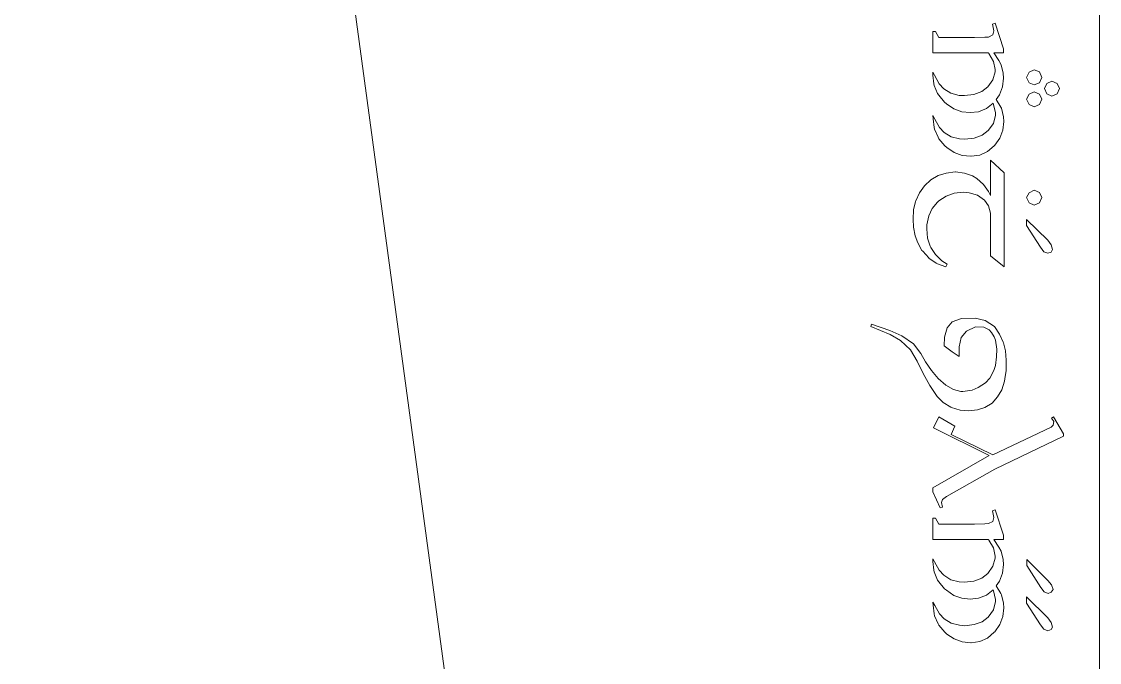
# Model space of a CAD drawing. Header units: inches. Extents: x -25.4 to 25.4, y -23 to 23.1.
# Drawn here: x 2.282 to 6.81, y -1.646 to 1.048 of the extents above; entities that cross this region are included whole.
import ezdxf

# ---------------------------------------------------------------- set-up
doc = ezdxf.new("R2010")
doc.units = ezdxf.units.IN
doc.header["$MEASUREMENT"] = 0
doc.layers.add('cut', color=6, linetype='Continuous', lineweight=0)
doc.layers.add('etch', color=1, linetype='Continuous', lineweight=0)

msp = doc.modelspace()

# ---------------------------------------------------------------- linework, layer by layer
at = {"layer": 'cut', "color": 6, "lineweight": 9, "true_color": 0xff00ff}
for points in [[(6.8104, 15.3701), (6.8104, 15.3701), (6.8104, -16.8207), (6.8104, -16.8207)], [(2.2822, 11.4337), (2.2822, 11.4337), (5.8715, -15.0549), (5.8715, -15.0549)]]:
    msp.add_open_spline(points, degree=3, dxfattribs=at)
at = {"layer": 'etch', "color": 1, "lineweight": 9, "true_color": 0xff0000}
for points in [[(6.1222, 1.0059), (6.1222, 1.0059), (6.11, 1.0059), (6.11, 1.0059)], [(6.11, 1.0059), (6.11, 1.0059), (6.11, 0.9157), (6.11, 0.9157)], [(6.1363, 0.9805), (6.1363, 0.9805), (6.1222, 1.0059), (6.1222, 1.0059)], [(6.3722, 1.0407), (6.3722, 1.0407), (6.3609, 1.036), (6.3609, 1.036)], [(6.3609, 1.036), (6.3609, 1.036), (6.3666, 1.0087), (6.3666, 1.0087)], [(6.3666, 1.0087), (6.3666, 1.0087), (6.3619, 0.9918), (6.3619, 0.9918)], [(6.407, 0.9335), (6.407, 0.9335), (6.3722, 1.0407), (6.3722, 1.0407)], [(6.2857, 0.9805), (6.2857, 0.9805), (6.1363, 0.9805), (6.1363, 0.9805)], [(6.329, 0.9814), (6.329, 0.9814), (6.2857, 0.9805), (6.2857, 0.9805)], [(6.345, 0.9824), (6.345, 0.9824), (6.329, 0.9814), (6.329, 0.9814)], [(6.3619, 0.9918), (6.3619, 0.9918), (6.345, 0.9824), (6.345, 0.9824)], [(6.11, 0.9157), (6.11, 0.9157), (6.344, 0.9157), (6.344, 0.9157)], [(6.344, 0.9157), (6.344, 0.9157), (6.3459, 0.9128), (6.3459, 0.9128)], [(6.3459, 0.9128), (6.3459, 0.9128), (6.3656, 0.8799), (6.3656, 0.8799)], [(6.3666, 0.9157), (6.3666, 0.9157), (6.407, 0.9157), (6.407, 0.9157)], [(6.3882, 0.8837), (6.3882, 0.8837), (6.3666, 0.9157), (6.3666, 0.9157)], [(6.407, 0.9157), (6.407, 0.9157), (6.407, 0.9335), (6.407, 0.9335)], [(6.3656, 0.8799), (6.3656, 0.8799), (6.3722, 0.8461), (6.3722, 0.8461)], [(6.3976, 0.8659), (6.3976, 0.8659), (6.3882, 0.8837), (6.3882, 0.8837)], [(6.406, 0.8311), (6.406, 0.8311), (6.3976, 0.8659), (6.3976, 0.8659)], [(6.1175, 0.8217), (6.1175, 0.8217), (6.11, 0.8348), (6.11, 0.8348)], [(6.11, 0.8348), (6.11, 0.8348), (6.11, 0.8226), (6.11, 0.8226)], [(6.11, 0.8226), (6.11, 0.8226), (6.1147, 0.786), (6.1147, 0.786)], [(6.1373, 0.786), (6.1373, 0.786), (6.1175, 0.8217), (6.1175, 0.8217)], [(6.3722, 0.8367), (6.3722, 0.8367), (6.3628, 0.8029), (6.3628, 0.8029)], [(6.3722, 0.8461), (6.3722, 0.8461), (6.3722, 0.8367), (6.3722, 0.8367)], [(6.407, 0.8104), (6.407, 0.8104), (6.406, 0.8311), (6.406, 0.8311)], [(6.5151, 0.8348), (6.5151, 0.8348), (6.5047, 0.8132), (6.5047, 0.8132)], [(6.5367, 0.8442), (6.5367, 0.8442), (6.5151, 0.8348), (6.5151, 0.8348)], [(6.5592, 0.8358), (6.5592, 0.8358), (6.5367, 0.8442), (6.5367, 0.8442)], [(6.5686, 0.8132), (6.5686, 0.8132), (6.5592, 0.8358), (6.5592, 0.8358)], [(6.1147, 0.786), (6.1147, 0.786), (6.1166, 0.7794), (6.1166, 0.7794)], [(6.1166, 0.7794), (6.1166, 0.7794), (6.1307, 0.7446), (6.1307, 0.7446)], [(6.157, 0.7653), (6.157, 0.7653), (6.1373, 0.786), (6.1373, 0.786)], [(6.3421, 0.7728), (6.3421, 0.7728), (6.3158, 0.7531), (6.3158, 0.7531)], [(6.3628, 0.8029), (6.3628, 0.8029), (6.3421, 0.7728), (6.3421, 0.7728)], [(6.3901, 0.7399), (6.3901, 0.7399), (6.4032, 0.7738), (6.4032, 0.7738)], [(6.4032, 0.7738), (6.4032, 0.7738), (6.407, 0.8104), (6.407, 0.8104)], [(6.5047, 0.8132), (6.5047, 0.8132), (6.5151, 0.7907), (6.5151, 0.7907)], [(6.5151, 0.7907), (6.5151, 0.7907), (6.5367, 0.7813), (6.5367, 0.7813)], [(6.5367, 0.7813), (6.5367, 0.7813), (6.5592, 0.7907), (6.5592, 0.7907)], [(6.5592, 0.7907), (6.5592, 0.7907), (6.5686, 0.8132), (6.5686, 0.8132)], [(6.5893, 0.7869), (6.5893, 0.7869), (6.5799, 0.7662), (6.5799, 0.7662)], [(6.6109, 0.7972), (6.6109, 0.7972), (6.5893, 0.7869), (6.5893, 0.7869)], [(6.6335, 0.7878), (6.6335, 0.7878), (6.6109, 0.7972), (6.6109, 0.7972)], [(6.6429, 0.7662), (6.6429, 0.7662), (6.6335, 0.7878), (6.6335, 0.7878)], [(6.1307, 0.7446), (6.1307, 0.7446), (6.1354, 0.738), (6.1354, 0.738)], [(6.1354, 0.738), (6.1354, 0.738), (6.1598, 0.7089), (6.1598, 0.7089)], [(6.1861, 0.7465), (6.1861, 0.7465), (6.157, 0.7653), (6.157, 0.7653)], [(6.2218, 0.7371), (6.2218, 0.7371), (6.1861, 0.7465), (6.1861, 0.7465)], [(6.2435, 0.7362), (6.2435, 0.7362), (6.2218, 0.7371), (6.2218, 0.7371)], [(6.2829, 0.7409), (6.2829, 0.7409), (6.2435, 0.7362), (6.2435, 0.7362)], [(6.3158, 0.7531), (6.3158, 0.7531), (6.2829, 0.7409), (6.2829, 0.7409)], [(6.3769, 0.7202), (6.3769, 0.7202), (6.3901, 0.7399), (6.3901, 0.7399)], [(6.5151, 0.7427), (6.5151, 0.7427), (6.5047, 0.7211), (6.5047, 0.7211)], [(6.5367, 0.7521), (6.5367, 0.7521), (6.5151, 0.7427), (6.5151, 0.7427)], [(6.5592, 0.7427), (6.5592, 0.7427), (6.5367, 0.7521), (6.5367, 0.7521)], [(6.5686, 0.7211), (6.5686, 0.7211), (6.5592, 0.7427), (6.5592, 0.7427)], [(6.5799, 0.7662), (6.5799, 0.7662), (6.5893, 0.7437), (6.5893, 0.7437)], [(6.5893, 0.7437), (6.5893, 0.7437), (6.6109, 0.7343), (6.6109, 0.7343)], [(6.6109, 0.7343), (6.6109, 0.7343), (6.6335, 0.7437), (6.6335, 0.7437)], [(6.6335, 0.7437), (6.6335, 0.7437), (6.6429, 0.7662), (6.6429, 0.7662)], [(6.1598, 0.7089), (6.1598, 0.7089), (6.1673, 0.7023), (6.1673, 0.7023)], [(6.1673, 0.7023), (6.1673, 0.7023), (6.1983, 0.6807), (6.1983, 0.6807)], [(6.1983, 0.6807), (6.1983, 0.6807), (6.2322, 0.6685), (6.2322, 0.6685)], [(6.3017, 0.6685), (6.3017, 0.6685), (6.3356, 0.6816), (6.3356, 0.6816)], [(6.3356, 0.6816), (6.3356, 0.6816), (6.3637, 0.7042), (6.3637, 0.7042)], [(6.3637, 0.7042), (6.3637, 0.7042), (6.3656, 0.6995), (6.3656, 0.6995)], [(6.3656, 0.6995), (6.3656, 0.6995), (6.3741, 0.6638), (6.3741, 0.6638)], [(6.3957, 0.6882), (6.3957, 0.6882), (6.3769, 0.7202), (6.3769, 0.7202)], [(6.3985, 0.6835), (6.3985, 0.6835), (6.3957, 0.6882), (6.3957, 0.6882)], [(6.407, 0.6478), (6.407, 0.6478), (6.3985, 0.6835), (6.3985, 0.6835)], [(6.5047, 0.7211), (6.5047, 0.7211), (6.5151, 0.6986), (6.5151, 0.6986)], [(6.5151, 0.6986), (6.5151, 0.6986), (6.5367, 0.6892), (6.5367, 0.6892)], [(6.5367, 0.6892), (6.5367, 0.6892), (6.5592, 0.6986), (6.5592, 0.6986)], [(6.5592, 0.6986), (6.5592, 0.6986), (6.5686, 0.7211), (6.5686, 0.7211)], [(6.1185, 0.6375), (6.1185, 0.6375), (6.1109, 0.6525), (6.1109, 0.6525)], [(6.1109, 0.6525), (6.1109, 0.6525), (6.1119, 0.6394), (6.1119, 0.6394)], [(6.1119, 0.6394), (6.1119, 0.6394), (6.1156, 0.6027), (6.1156, 0.6027)], [(6.1382, 0.6027), (6.1382, 0.6027), (6.1185, 0.6375), (6.1185, 0.6375)], [(6.2322, 0.6685), (6.2322, 0.6685), (6.2679, 0.6647), (6.2679, 0.6647)], [(6.2679, 0.6647), (6.2679, 0.6647), (6.3017, 0.6685), (6.3017, 0.6685)], [(6.3731, 0.6544), (6.3731, 0.6544), (6.3647, 0.6196), (6.3647, 0.6196)], [(6.3741, 0.6638), (6.3741, 0.6638), (6.3731, 0.6544), (6.3731, 0.6544)], [(6.4089, 0.6281), (6.4089, 0.6281), (6.407, 0.6478), (6.407, 0.6478)], [(6.1156, 0.6027), (6.1156, 0.6027), (6.1175, 0.5952), (6.1175, 0.5952)], [(6.1175, 0.5952), (6.1175, 0.5952), (6.1326, 0.5614), (6.1326, 0.5614)], [(6.1579, 0.582), (6.1579, 0.582), (6.1382, 0.6027), (6.1382, 0.6027)], [(6.3431, 0.5896), (6.3431, 0.5896), (6.3177, 0.5698), (6.3177, 0.5698)], [(6.3647, 0.6196), (6.3647, 0.6196), (6.3431, 0.5896), (6.3431, 0.5896)], [(6.3919, 0.5576), (6.3919, 0.5576), (6.4042, 0.5914), (6.4042, 0.5914)], [(6.4042, 0.5914), (6.4042, 0.5914), (6.4089, 0.6281), (6.4089, 0.6281)], [(6.1326, 0.5614), (6.1326, 0.5614), (6.1363, 0.5548), (6.1363, 0.5548)], [(6.1363, 0.5548), (6.1363, 0.5548), (6.1608, 0.5256), (6.1608, 0.5256)], [(6.1871, 0.5632), (6.1871, 0.5632), (6.1579, 0.582), (6.1579, 0.582)], [(6.2228, 0.5548), (6.2228, 0.5548), (6.1871, 0.5632), (6.1871, 0.5632)], [(6.2444, 0.5529), (6.2444, 0.5529), (6.2228, 0.5548), (6.2228, 0.5548)], [(6.2839, 0.5576), (6.2839, 0.5576), (6.2444, 0.5529), (6.2444, 0.5529)], [(6.3177, 0.5698), (6.3177, 0.5698), (6.2839, 0.5576), (6.2839, 0.5576)], [(6.3703, 0.5275), (6.3703, 0.5275), (6.3919, 0.5576), (6.3919, 0.5576)], [(6.1608, 0.5256), (6.1608, 0.5256), (6.1692, 0.5181), (6.1692, 0.5181)], [(6.1692, 0.5181), (6.1692, 0.5181), (6.2002, 0.4974), (6.2002, 0.4974)], [(6.3083, 0.4862), (6.3083, 0.4862), (6.3403, 0.5012), (6.3403, 0.5012)], [(6.3403, 0.5012), (6.3403, 0.5012), (6.3684, 0.5256), (6.3684, 0.5256)], [(6.3684, 0.5256), (6.3684, 0.5256), (6.3703, 0.5275), (6.3703, 0.5275)], [(6.2002, 0.4974), (6.2002, 0.4974), (6.2331, 0.4852), (6.2331, 0.4852)], [(6.2331, 0.4852), (6.2331, 0.4852), (6.2698, 0.4815), (6.2698, 0.4815)], [(6.2698, 0.4815), (6.2698, 0.4815), (6.2716, 0.4815), (6.2716, 0.4815)], [(6.2716, 0.4815), (6.2716, 0.4815), (6.3083, 0.4862), (6.3083, 0.4862)], [(6.4107, 0.4119), (6.4107, 0.4119), (6.3525, 0.4655), (6.3525, 0.4655)], [(6.3525, 0.4655), (6.3525, 0.4655), (6.3525, 0.317), (6.3525, 0.317)], [(6.1664, 0.411), (6.1664, 0.411), (6.1326, 0.4006), (6.1326, 0.4006)], [(6.204, 0.4157), (6.204, 0.4157), (6.1664, 0.411), (6.1664, 0.411)], [(6.2059, 0.4157), (6.2059, 0.4157), (6.204, 0.4157), (6.204, 0.4157)], [(6.2435, 0.411), (6.2435, 0.411), (6.2059, 0.4157), (6.2059, 0.4157)], [(6.2773, 0.3988), (6.2773, 0.3988), (6.2435, 0.411), (6.2435, 0.411)], [(6.4107, 0.0163), (6.4107, 0.0163), (6.4107, 0.4119), (6.4107, 0.4119)], [(6.1025, 0.3828), (6.1025, 0.3828), (6.0752, 0.3574), (6.0752, 0.3574)], [(6.1326, 0.4006), (6.1326, 0.4006), (6.1025, 0.3828), (6.1025, 0.3828)], [(6.2951, 0.3875), (6.2951, 0.3875), (6.2773, 0.3988), (6.2773, 0.3988)], [(6.3233, 0.3631), (6.3233, 0.3631), (6.2951, 0.3875), (6.2951, 0.3875)], [(6.345, 0.333), (6.345, 0.333), (6.3233, 0.3631), (6.3233, 0.3631)], [(6.0546, 0.3283), (6.0546, 0.3283), (6.0386, 0.2945), (6.0386, 0.2945)], [(6.0752, 0.3574), (6.0752, 0.3574), (6.0546, 0.3283), (6.0546, 0.3283)], [(6.1664, 0.3142), (6.1664, 0.3142), (6.2002, 0.3264), (6.2002, 0.3264)], [(6.2002, 0.3264), (6.2002, 0.3264), (6.2378, 0.3302), (6.2378, 0.3302)], [(6.2378, 0.3302), (6.2378, 0.3302), (6.2632, 0.3283), (6.2632, 0.3283)], [(6.2632, 0.3283), (6.2632, 0.3283), (6.298, 0.3179), (6.298, 0.3179)], [(6.298, 0.3179), (6.298, 0.3179), (6.3271, 0.2973), (6.3271, 0.2973)], [(6.3525, 0.317), (6.3525, 0.317), (6.345, 0.333), (6.345, 0.333)], [(6.5047, 0.3076), (6.5047, 0.3076), (6.5151, 0.3283), (6.5151, 0.3283)], [(6.5151, 0.3283), (6.5151, 0.3283), (6.5367, 0.3386), (6.5367, 0.3386)], [(6.5367, 0.3386), (6.5367, 0.3386), (6.5592, 0.3292), (6.5592, 0.3292)], [(6.5592, 0.3292), (6.5592, 0.3292), (6.5686, 0.3076), (6.5686, 0.3076)], [(6.0376, 0.2916), (6.0376, 0.2916), (6.0292, 0.2569), (6.0292, 0.2569)], [(6.0386, 0.2945), (6.0386, 0.2945), (6.0376, 0.2916), (6.0376, 0.2916)], [(6.1081, 0.2625), (6.1081, 0.2625), (6.1307, 0.2888), (6.1307, 0.2888)], [(6.1307, 0.2888), (6.1307, 0.2888), (6.1363, 0.2945), (6.1363, 0.2945)], [(6.1363, 0.2945), (6.1363, 0.2945), (6.1664, 0.3142), (6.1664, 0.3142)], [(6.3271, 0.2973), (6.3271, 0.2973), (6.345, 0.2728), (6.345, 0.2728)], [(6.345, 0.2728), (6.345, 0.2728), (6.3525, 0.2418), (6.3525, 0.2418)], [(6.5151, 0.2851), (6.5151, 0.2851), (6.5047, 0.3076), (6.5047, 0.3076)], [(6.5367, 0.2757), (6.5367, 0.2757), (6.5151, 0.2851), (6.5151, 0.2851)], [(6.5592, 0.2851), (6.5592, 0.2851), (6.5367, 0.2757), (6.5367, 0.2757)], [(6.5686, 0.3076), (6.5686, 0.3076), (6.5592, 0.2851), (6.5592, 0.2851)], [(6.0292, 0.2569), (6.0292, 0.2569), (6.0273, 0.2174), (6.0273, 0.2174)], [(6.0856, 0.1939), (6.0856, 0.1939), (6.0931, 0.2305), (6.0931, 0.2305)], [(6.0931, 0.2305), (6.0931, 0.2305), (6.1081, 0.2625), (6.1081, 0.2625)], [(6.3525, 0.2418), (6.3525, 0.2418), (6.3525, 0.0623), (6.3525, 0.0623)], [(6.0273, 0.2174), (6.0273, 0.2174), (6.0292, 0.1836), (6.0292, 0.1836)], [(6.0292, 0.1836), (6.0292, 0.1836), (6.0367, 0.1469), (6.0367, 0.1469)], [(6.0846, 0.177), (6.0846, 0.177), (6.0856, 0.1939), (6.0856, 0.1939)], [(6.5047, 0.1901), (6.5047, 0.1901), (6.5047, 0.2155), (6.5047, 0.2155)], [(6.5047, 0.2155), (6.5047, 0.2155), (6.5931, 0.1281), (6.5931, 0.1281)], [(6.563, 0.099), (6.563, 0.099), (6.5047, 0.1901), (6.5047, 0.1901)], [(6.0367, 0.1469), (6.0367, 0.1469), (6.047, 0.1178), (6.047, 0.1178)], [(6.0884, 0.1375), (6.0884, 0.1375), (6.0846, 0.177), (6.0846, 0.177)], [(6.0987, 0.1037), (6.0987, 0.1037), (6.0884, 0.1375), (6.0884, 0.1375)], [(6.047, 0.1178), (6.047, 0.1178), (6.0649, 0.0858), (6.0649, 0.0858)], [(6.1015, 0.098), (6.1015, 0.098), (6.0987, 0.1037), (6.0987, 0.1037)], [(6.1222, 0.068), (6.1222, 0.068), (6.1015, 0.098), (6.1015, 0.098)], [(6.5771, 0.0802), (6.5771, 0.0802), (6.563, 0.099), (6.563, 0.099)], [(6.5931, 0.1281), (6.5931, 0.1281), (6.6081, 0.1093), (6.6081, 0.1093)], [(6.6081, 0.1093), (6.6081, 0.1093), (6.6137, 0.0896), (6.6137, 0.0896)], [(6.0649, 0.0858), (6.0649, 0.0858), (6.0687, 0.0821), (6.0687, 0.0821)], [(6.0687, 0.0821), (6.0687, 0.0821), (6.0931, 0.0539), (6.0931, 0.0539)], [(6.0931, 0.0539), (6.0931, 0.0539), (6.094, 0.0529), (6.094, 0.0529)], [(6.094, 0.0529), (6.094, 0.0529), (6.125, 0.0322), (6.125, 0.0322)], [(6.1485, 0.0426), (6.1485, 0.0426), (6.1222, 0.068), (6.1222, 0.068)], [(6.3525, 0.0623), (6.3525, 0.0623), (6.4107, 0.0163), (6.4107, 0.0163)], [(6.594, 0.0736), (6.594, 0.0736), (6.5771, 0.0802), (6.5771, 0.0802)], [(6.6072, 0.0783), (6.6072, 0.0783), (6.594, 0.0736), (6.594, 0.0736)], [(6.6137, 0.0896), (6.6137, 0.0896), (6.6072, 0.0783), (6.6072, 0.0783)], [(6.125, 0.0322), (6.125, 0.0322), (6.1297, 0.0294), (6.1297, 0.0294)], [(6.1297, 0.0294), (6.1297, 0.0294), (6.1655, 0.0163), (6.1655, 0.0163)], [(6.1701, 0.0285), (6.1701, 0.0285), (6.1485, 0.0426), (6.1485, 0.0426)], [(6.1655, 0.0163), (6.1655, 0.0163), (6.1701, 0.0285), (6.1701, 0.0285)], [(5.8525, -0.2243), (5.8525, -0.2243), (5.8497, -0.2337), (5.8497, -0.2337)], [(5.9296, -0.2516), (5.9296, -0.2516), (5.8525, -0.2243), (5.8525, -0.2243)], [(6.1918, -0.2149), (6.1918, -0.2149), (6.1701, -0.2403), (6.1701, -0.2403)], [(6.2312, -0.2008), (6.2312, -0.2008), (6.1918, -0.2149), (6.1918, -0.2149)], [(6.2886, -0.1989), (6.2886, -0.1989), (6.2312, -0.2008), (6.2312, -0.2008)], [(6.3309, -0.2083), (6.3309, -0.2083), (6.2886, -0.1989), (6.2886, -0.1989)], [(6.3694, -0.2337), (6.3694, -0.2337), (6.3309, -0.2083), (6.3309, -0.2083)], [(5.8497, -0.2337), (5.8497, -0.2337), (5.9314, -0.2675), (5.9314, -0.2675)], [(5.9803, -0.2732), (5.9803, -0.2732), (5.9296, -0.2516), (5.9296, -0.2516)], [(5.9314, -0.2675), (5.9314, -0.2675), (5.9747, -0.2929), (5.9747, -0.2929)], [(6.1701, -0.2403), (6.1701, -0.2403), (6.1598, -0.2788), (6.1598, -0.2788)], [(6.2294, -0.2798), (6.2294, -0.2798), (6.2519, -0.2534), (6.2519, -0.2534)], [(6.2519, -0.2534), (6.2519, -0.2534), (6.2904, -0.2356), (6.2904, -0.2356)], [(6.2904, -0.2356), (6.2904, -0.2356), (6.3243, -0.2375), (6.3243, -0.2375)], [(6.3243, -0.2375), (6.3243, -0.2375), (6.3468, -0.2478), (6.3468, -0.2478)], [(6.3468, -0.2478), (6.3468, -0.2478), (6.3572, -0.26), (6.3572, -0.26)], [(6.3572, -0.26), (6.3572, -0.26), (6.3684, -0.2769), (6.3684, -0.2769)], [(6.391, -0.2666), (6.391, -0.2666), (6.3694, -0.2337), (6.3694, -0.2337)], [(6.406, -0.2995), (6.406, -0.2995), (6.391, -0.2666), (6.391, -0.2666)], [(5.9747, -0.2929), (5.9747, -0.2929), (6.017, -0.3315), (6.017, -0.3315)], [(6.0292, -0.307), (6.0292, -0.307), (5.9803, -0.2732), (5.9803, -0.2732)], [(6.0602, -0.3474), (6.0602, -0.3474), (6.0292, -0.307), (6.0292, -0.307)], [(6.1598, -0.2788), (6.1598, -0.2788), (6.1579, -0.3155), (6.1579, -0.3155)], [(6.1579, -0.3155), (6.1579, -0.3155), (6.1918, -0.3409), (6.1918, -0.3409)], [(6.2209, -0.3192), (6.2209, -0.3192), (6.2294, -0.2798), (6.2294, -0.2798)], [(6.3684, -0.2769), (6.3684, -0.2769), (6.3741, -0.292), (6.3741, -0.292)], [(6.3741, -0.292), (6.3741, -0.292), (6.3788, -0.3296), (6.3788, -0.3296)], [(6.407, -0.3023), (6.407, -0.3023), (6.406, -0.2995), (6.406, -0.2995)], [(6.4154, -0.3362), (6.4154, -0.3362), (6.407, -0.3023), (6.407, -0.3023)], [(6.017, -0.3315), (6.017, -0.3315), (6.0452, -0.3794), (6.0452, -0.3794)], [(6.0799, -0.3822), (6.0799, -0.3822), (6.0602, -0.3474), (6.0602, -0.3474)], [(6.1918, -0.3409), (6.1918, -0.3409), (6.2209, -0.3596), (6.2209, -0.3596)], [(6.2209, -0.3596), (6.2209, -0.3596), (6.2209, -0.3192), (6.2209, -0.3192)], [(6.3778, -0.3615), (6.3778, -0.3615), (6.3731, -0.3982), (6.3731, -0.3982)], [(6.3788, -0.3296), (6.3788, -0.3296), (6.3778, -0.3615), (6.3778, -0.3615)], [(6.4192, -0.3756), (6.4192, -0.3756), (6.4154, -0.3362), (6.4154, -0.3362)], [(6.0452, -0.3794), (6.0452, -0.3794), (6.0696, -0.432), (6.0696, -0.432)], [(6.1044, -0.4189), (6.1044, -0.4189), (6.0799, -0.3822), (6.0799, -0.3822)], [(6.3731, -0.3982), (6.3731, -0.3982), (6.3666, -0.4189), (6.3666, -0.4189)], [(6.4183, -0.4189), (6.4183, -0.4189), (6.4192, -0.3784), (6.4192, -0.3784)], [(6.4192, -0.3784), (6.4192, -0.3784), (6.4192, -0.3756), (6.4192, -0.3756)], [(6.0696, -0.432), (6.0696, -0.432), (6.0978, -0.4828), (6.0978, -0.4828)], [(6.1326, -0.4527), (6.1326, -0.4527), (6.1044, -0.4189), (6.1044, -0.4189)], [(6.1655, -0.4809), (6.1655, -0.4809), (6.1326, -0.4527), (6.1326, -0.4527)], [(6.3497, -0.4508), (6.3497, -0.4508), (6.3318, -0.4705), (6.3318, -0.4705)], [(6.3666, -0.4189), (6.3666, -0.4189), (6.3497, -0.4508), (6.3497, -0.4508)], [(6.4136, -0.4546), (6.4136, -0.4546), (6.4183, -0.4189), (6.4183, -0.4189)], [(6.0978, -0.4828), (6.0978, -0.4828), (6.126, -0.5241), (6.126, -0.5241)], [(6.1974, -0.4987), (6.1974, -0.4987), (6.1655, -0.4809), (6.1655, -0.4809)], [(6.3008, -0.4912), (6.3008, -0.4912), (6.2754, -0.5016), (6.2754, -0.5016)], [(6.3318, -0.4705), (6.3318, -0.4705), (6.3008, -0.4912), (6.3008, -0.4912)], [(6.4004, -0.5006), (6.4004, -0.5006), (6.4117, -0.464), (6.4117, -0.464)], [(6.4117, -0.464), (6.4117, -0.464), (6.4136, -0.4546), (6.4136, -0.4546)], [(6.126, -0.5241), (6.126, -0.5241), (6.1288, -0.5279), (6.1288, -0.5279)], [(6.1288, -0.5279), (6.1288, -0.5279), (6.1542, -0.5542), (6.1542, -0.5542)], [(6.2275, -0.5072), (6.2275, -0.5072), (6.1974, -0.4987), (6.1974, -0.4987)], [(6.2369, -0.5072), (6.2369, -0.5072), (6.2275, -0.5072), (6.2275, -0.5072)], [(6.2754, -0.5016), (6.2754, -0.5016), (6.2369, -0.5072), (6.2369, -0.5072)], [(6.3591, -0.5561), (6.3591, -0.5561), (6.3825, -0.5298), (6.3825, -0.5298)], [(6.3825, -0.5298), (6.3825, -0.5298), (6.4004, -0.5006), (6.4004, -0.5006)], [(6.1542, -0.5542), (6.1542, -0.5542), (6.1861, -0.573), (6.1861, -0.573)], [(6.1861, -0.573), (6.1861, -0.573), (6.1889, -0.5749), (6.1889, -0.5749)], [(6.1889, -0.5749), (6.1889, -0.5749), (6.2256, -0.5852), (6.2256, -0.5852)], [(6.2256, -0.5852), (6.2256, -0.5852), (6.2623, -0.589), (6.2623, -0.589)], [(6.2623, -0.589), (6.2623, -0.589), (6.298, -0.5843), (6.298, -0.5843)], [(6.298, -0.5843), (6.298, -0.5843), (6.329, -0.5739), (6.329, -0.5739)], [(6.329, -0.5739), (6.329, -0.5739), (6.3591, -0.5561), (6.3591, -0.5561)], [(6.1354, -0.6143), (6.1354, -0.6143), (6.1128, -0.6604), (6.1128, -0.6604)], [(6.203, -0.6529), (6.203, -0.6529), (6.1354, -0.6143), (6.1354, -0.6143)], [(6.6175, -0.6134), (6.6175, -0.6134), (6.609, -0.619), (6.609, -0.619)], [(6.609, -0.619), (6.609, -0.619), (6.6184, -0.6341), (6.6184, -0.6341)], [(6.6598, -0.6848), (6.6598, -0.6848), (6.6175, -0.6134), (6.6175, -0.6134)], [(6.1128, -0.6604), (6.1128, -0.6604), (6.3468, -0.7769), (6.3468, -0.7769)], [(6.188, -0.6876), (6.188, -0.6876), (6.203, -0.6529), (6.203, -0.6529)], [(6.6081, -0.6576), (6.6081, -0.6576), (6.3628, -0.7732), (6.3628, -0.7732)], [(6.6166, -0.6482), (6.6166, -0.6482), (6.6081, -0.6576), (6.6081, -0.6576)], [(6.6184, -0.6341), (6.6184, -0.6341), (6.6166, -0.6482), (6.6166, -0.6482)], [(6.3628, -0.7732), (6.3628, -0.7732), (6.188, -0.6876), (6.188, -0.6876)], [(6.3713, -0.8342), (6.3713, -0.8342), (6.6598, -0.6952), (6.6598, -0.6952)], [(6.6598, -0.6952), (6.6598, -0.6952), (6.6598, -0.6848), (6.6598, -0.6848)], [(6.3468, -0.7769), (6.3468, -0.7769), (6.11, -0.9122), (6.11, -0.9122)], [(6.1683, -0.9489), (6.1683, -0.9489), (6.3713, -0.8342), (6.3713, -0.8342)], [(6.11, -0.9122), (6.11, -0.9122), (6.11, -0.9292), (6.11, -0.9292)], [(6.11, -0.9292), (6.11, -0.9292), (6.142, -0.9959), (6.142, -0.9959)], [(6.1514, -0.9611), (6.1514, -0.9611), (6.1683, -0.9489), (6.1683, -0.9489)], [(6.142, -0.9959), (6.142, -0.9959), (6.1514, -0.9931), (6.1514, -0.9931)], [(6.1467, -0.9733), (6.1467, -0.9733), (6.1514, -0.9611), (6.1514, -0.9611)], [(6.1514, -0.9931), (6.1514, -0.9931), (6.1467, -0.9733), (6.1467, -0.9733)], [(6.1222, -1.0391), (6.1222, -1.0391), (6.11, -1.0391), (6.11, -1.0391)], [(6.11, -1.0391), (6.11, -1.0391), (6.11, -1.1293), (6.11, -1.1293)], [(6.1363, -1.0645), (6.1363, -1.0645), (6.1222, -1.0391), (6.1222, -1.0391)], [(6.3722, -1.0044), (6.3722, -1.0044), (6.3609, -1.009), (6.3609, -1.009)], [(6.3609, -1.009), (6.3609, -1.009), (6.3666, -1.0363), (6.3666, -1.0363)], [(6.3666, -1.0363), (6.3666, -1.0363), (6.3619, -1.0532), (6.3619, -1.0532)], [(6.407, -1.1115), (6.407, -1.1115), (6.3722, -1.0044), (6.3722, -1.0044)], [(6.2857, -1.0645), (6.2857, -1.0645), (6.1363, -1.0645), (6.1363, -1.0645)], [(6.329, -1.0636), (6.329, -1.0636), (6.2857, -1.0645), (6.2857, -1.0645)], [(6.345, -1.0626), (6.345, -1.0626), (6.329, -1.0636), (6.329, -1.0636)], [(6.3619, -1.0532), (6.3619, -1.0532), (6.345, -1.0626), (6.345, -1.0626)], [(6.11, -1.1293), (6.11, -1.1293), (6.344, -1.1293), (6.344, -1.1293)], [(6.344, -1.1293), (6.344, -1.1293), (6.3459, -1.1322), (6.3459, -1.1322)], [(6.3666, -1.1293), (6.3666, -1.1293), (6.407, -1.1293), (6.407, -1.1293)], [(6.3882, -1.1613), (6.3882, -1.1613), (6.3666, -1.1293), (6.3666, -1.1293)], [(6.407, -1.1293), (6.407, -1.1293), (6.407, -1.1115), (6.407, -1.1115)], [(6.3459, -1.1322), (6.3459, -1.1322), (6.3656, -1.1651), (6.3656, -1.1651)], [(6.3656, -1.1651), (6.3656, -1.1651), (6.3722, -1.1989), (6.3722, -1.1989)], [(6.3976, -1.1791), (6.3976, -1.1791), (6.3882, -1.1613), (6.3882, -1.1613)], [(6.1175, -1.2233), (6.1175, -1.2233), (6.11, -1.2102), (6.11, -1.2102)], [(6.11, -1.2102), (6.11, -1.2102), (6.11, -1.2224), (6.11, -1.2224)], [(6.11, -1.2224), (6.11, -1.2224), (6.1147, -1.259), (6.1147, -1.259)], [(6.3722, -1.2083), (6.3722, -1.2083), (6.3628, -1.2421), (6.3628, -1.2421)], [(6.3722, -1.1989), (6.3722, -1.1989), (6.3722, -1.2083), (6.3722, -1.2083)], [(6.406, -1.2139), (6.406, -1.2139), (6.3976, -1.1791), (6.3976, -1.1791)], [(6.407, -1.2346), (6.407, -1.2346), (6.406, -1.2139), (6.406, -1.2139)], [(6.5057, -1.2393), (6.5057, -1.2393), (6.5057, -1.2139), (6.5057, -1.2139)], [(6.5057, -1.2139), (6.5057, -1.2139), (6.594, -1.3013), (6.594, -1.3013)], [(6.1147, -1.259), (6.1147, -1.259), (6.1166, -1.2656), (6.1166, -1.2656)], [(6.1166, -1.2656), (6.1166, -1.2656), (6.1307, -1.3004), (6.1307, -1.3004)], [(6.1373, -1.259), (6.1373, -1.259), (6.1175, -1.2233), (6.1175, -1.2233)], [(6.157, -1.2797), (6.157, -1.2797), (6.1373, -1.259), (6.1373, -1.259)], [(6.3628, -1.2421), (6.3628, -1.2421), (6.3421, -1.2722), (6.3421, -1.2722)], [(6.4032, -1.2713), (6.4032, -1.2713), (6.407, -1.2346), (6.407, -1.2346)], [(6.5639, -1.3305), (6.5639, -1.3305), (6.5057, -1.2393), (6.5057, -1.2393)], [(6.1307, -1.3004), (6.1307, -1.3004), (6.1354, -1.307), (6.1354, -1.307)], [(6.1354, -1.307), (6.1354, -1.307), (6.1598, -1.3361), (6.1598, -1.3361)], [(6.1861, -1.2985), (6.1861, -1.2985), (6.157, -1.2797), (6.157, -1.2797)], [(6.2218, -1.307), (6.2218, -1.307), (6.1861, -1.2985), (6.1861, -1.2985)], [(6.2435, -1.3088), (6.2435, -1.3088), (6.2218, -1.307), (6.2218, -1.307)], [(6.2829, -1.3041), (6.2829, -1.3041), (6.2435, -1.3088), (6.2435, -1.3088)], [(6.3158, -1.2919), (6.3158, -1.2919), (6.2829, -1.3041), (6.2829, -1.3041)], [(6.3421, -1.2722), (6.3421, -1.2722), (6.3158, -1.2919), (6.3158, -1.2919)], [(6.3769, -1.3248), (6.3769, -1.3248), (6.3901, -1.3051), (6.3901, -1.3051)], [(6.3901, -1.3051), (6.3901, -1.3051), (6.4032, -1.2713), (6.4032, -1.2713)], [(6.594, -1.3013), (6.594, -1.3013), (6.609, -1.3201), (6.609, -1.3201)], [(6.1598, -1.3361), (6.1598, -1.3361), (6.1673, -1.3427), (6.1673, -1.3427)], [(6.1673, -1.3427), (6.1673, -1.3427), (6.1983, -1.3643), (6.1983, -1.3643)], [(6.3356, -1.3634), (6.3356, -1.3634), (6.3637, -1.3408), (6.3637, -1.3408)], [(6.3637, -1.3408), (6.3637, -1.3408), (6.3656, -1.3455), (6.3656, -1.3455)], [(6.3656, -1.3455), (6.3656, -1.3455), (6.3741, -1.3812), (6.3741, -1.3812)], [(6.3957, -1.3558), (6.3957, -1.3558), (6.3769, -1.3248), (6.3769, -1.3248)], [(6.3985, -1.3615), (6.3985, -1.3615), (6.3957, -1.3558), (6.3957, -1.3558)], [(6.578, -1.3493), (6.578, -1.3493), (6.5639, -1.3305), (6.5639, -1.3305)], [(6.5949, -1.3558), (6.5949, -1.3558), (6.578, -1.3493), (6.578, -1.3493)], [(6.6081, -1.3502), (6.6081, -1.3502), (6.5949, -1.3558), (6.5949, -1.3558)], [(6.6156, -1.3399), (6.6156, -1.3399), (6.6081, -1.3502), (6.6081, -1.3502)], [(6.609, -1.3201), (6.609, -1.3201), (6.6156, -1.3399), (6.6156, -1.3399)], [(6.1185, -1.4075), (6.1185, -1.4075), (6.1109, -1.3925), (6.1109, -1.3925)], [(6.1109, -1.3925), (6.1109, -1.3925), (6.1119, -1.4056), (6.1119, -1.4056)], [(6.1983, -1.3643), (6.1983, -1.3643), (6.2322, -1.3765), (6.2322, -1.3765)], [(6.2322, -1.3765), (6.2322, -1.3765), (6.2679, -1.3803), (6.2679, -1.3803)], [(6.2679, -1.3803), (6.2679, -1.3803), (6.3017, -1.3765), (6.3017, -1.3765)], [(6.3017, -1.3765), (6.3017, -1.3765), (6.3356, -1.3634), (6.3356, -1.3634)], [(6.3731, -1.3906), (6.3731, -1.3906), (6.3647, -1.4254), (6.3647, -1.4254)], [(6.3741, -1.3812), (6.3741, -1.3812), (6.3731, -1.3906), (6.3731, -1.3906)], [(6.407, -1.3972), (6.407, -1.3972), (6.3985, -1.3615), (6.3985, -1.3615)], [(6.4089, -1.4169), (6.4089, -1.4169), (6.407, -1.3972), (6.407, -1.3972)], [(6.5047, -1.3972), (6.5047, -1.3972), (6.5047, -1.3709), (6.5047, -1.3709)], [(6.5047, -1.3709), (6.5047, -1.3709), (6.5931, -1.4592), (6.5931, -1.4592)], [(6.563, -1.4883), (6.563, -1.4883), (6.5047, -1.3972), (6.5047, -1.3972)], [(6.1119, -1.4056), (6.1119, -1.4056), (6.1156, -1.4423), (6.1156, -1.4423)], [(6.1156, -1.4423), (6.1156, -1.4423), (6.1175, -1.4498), (6.1175, -1.4498)], [(6.1382, -1.4423), (6.1382, -1.4423), (6.1185, -1.4075), (6.1185, -1.4075)], [(6.1579, -1.463), (6.1579, -1.463), (6.1382, -1.4423), (6.1382, -1.4423)], [(6.3647, -1.4254), (6.3647, -1.4254), (6.3431, -1.4555), (6.3431, -1.4555)], [(6.4042, -1.4536), (6.4042, -1.4536), (6.4089, -1.4169), (6.4089, -1.4169)], [(6.1175, -1.4498), (6.1175, -1.4498), (6.1326, -1.4836), (6.1326, -1.4836)], [(6.1326, -1.4836), (6.1326, -1.4836), (6.1363, -1.4902), (6.1363, -1.4902)], [(6.1363, -1.4902), (6.1363, -1.4902), (6.1608, -1.5194), (6.1608, -1.5194)], [(6.1871, -1.4818), (6.1871, -1.4818), (6.1579, -1.463), (6.1579, -1.463)], [(6.2228, -1.4902), (6.2228, -1.4902), (6.1871, -1.4818), (6.1871, -1.4818)], [(6.2444, -1.4921), (6.2444, -1.4921), (6.2228, -1.4902), (6.2228, -1.4902)], [(6.2839, -1.4874), (6.2839, -1.4874), (6.2444, -1.4921), (6.2444, -1.4921)], [(6.3177, -1.4752), (6.3177, -1.4752), (6.2839, -1.4874), (6.2839, -1.4874)], [(6.3431, -1.4555), (6.3431, -1.4555), (6.3177, -1.4752), (6.3177, -1.4752)], [(6.3703, -1.5175), (6.3703, -1.5175), (6.3919, -1.4874), (6.3919, -1.4874)], [(6.3919, -1.4874), (6.3919, -1.4874), (6.4042, -1.4536), (6.4042, -1.4536)], [(6.5771, -1.5062), (6.5771, -1.5062), (6.563, -1.4883), (6.563, -1.4883)], [(6.5931, -1.4592), (6.5931, -1.4592), (6.6081, -1.478), (6.6081, -1.478)], [(6.6081, -1.478), (6.6081, -1.478), (6.6137, -1.4977), (6.6137, -1.4977)], [(6.1608, -1.5194), (6.1608, -1.5194), (6.1692, -1.5269), (6.1692, -1.5269)], [(6.1692, -1.5269), (6.1692, -1.5269), (6.2002, -1.5476), (6.2002, -1.5476)], [(6.3403, -1.5438), (6.3403, -1.5438), (6.3684, -1.5194), (6.3684, -1.5194)], [(6.3684, -1.5194), (6.3684, -1.5194), (6.3703, -1.5175), (6.3703, -1.5175)], [(6.594, -1.5137), (6.594, -1.5137), (6.5771, -1.5062), (6.5771, -1.5062)], [(6.6072, -1.5081), (6.6072, -1.5081), (6.594, -1.5137), (6.594, -1.5137)], [(6.6137, -1.4977), (6.6137, -1.4977), (6.6072, -1.5081), (6.6072, -1.5081)], [(6.2002, -1.5476), (6.2002, -1.5476), (6.2331, -1.5598), (6.2331, -1.5598)], [(6.2331, -1.5598), (6.2331, -1.5598), (6.2698, -1.5635), (6.2698, -1.5635)], [(6.2698, -1.5635), (6.2698, -1.5635), (6.2716, -1.5635), (6.2716, -1.5635)], [(6.2716, -1.5635), (6.2716, -1.5635), (6.3083, -1.5588), (6.3083, -1.5588)], [(6.3083, -1.5588), (6.3083, -1.5588), (6.3403, -1.5438), (6.3403, -1.5438)]]:
    msp.add_open_spline(points, degree=3, dxfattribs=at)

doc.saveas('drawing.dxf')
